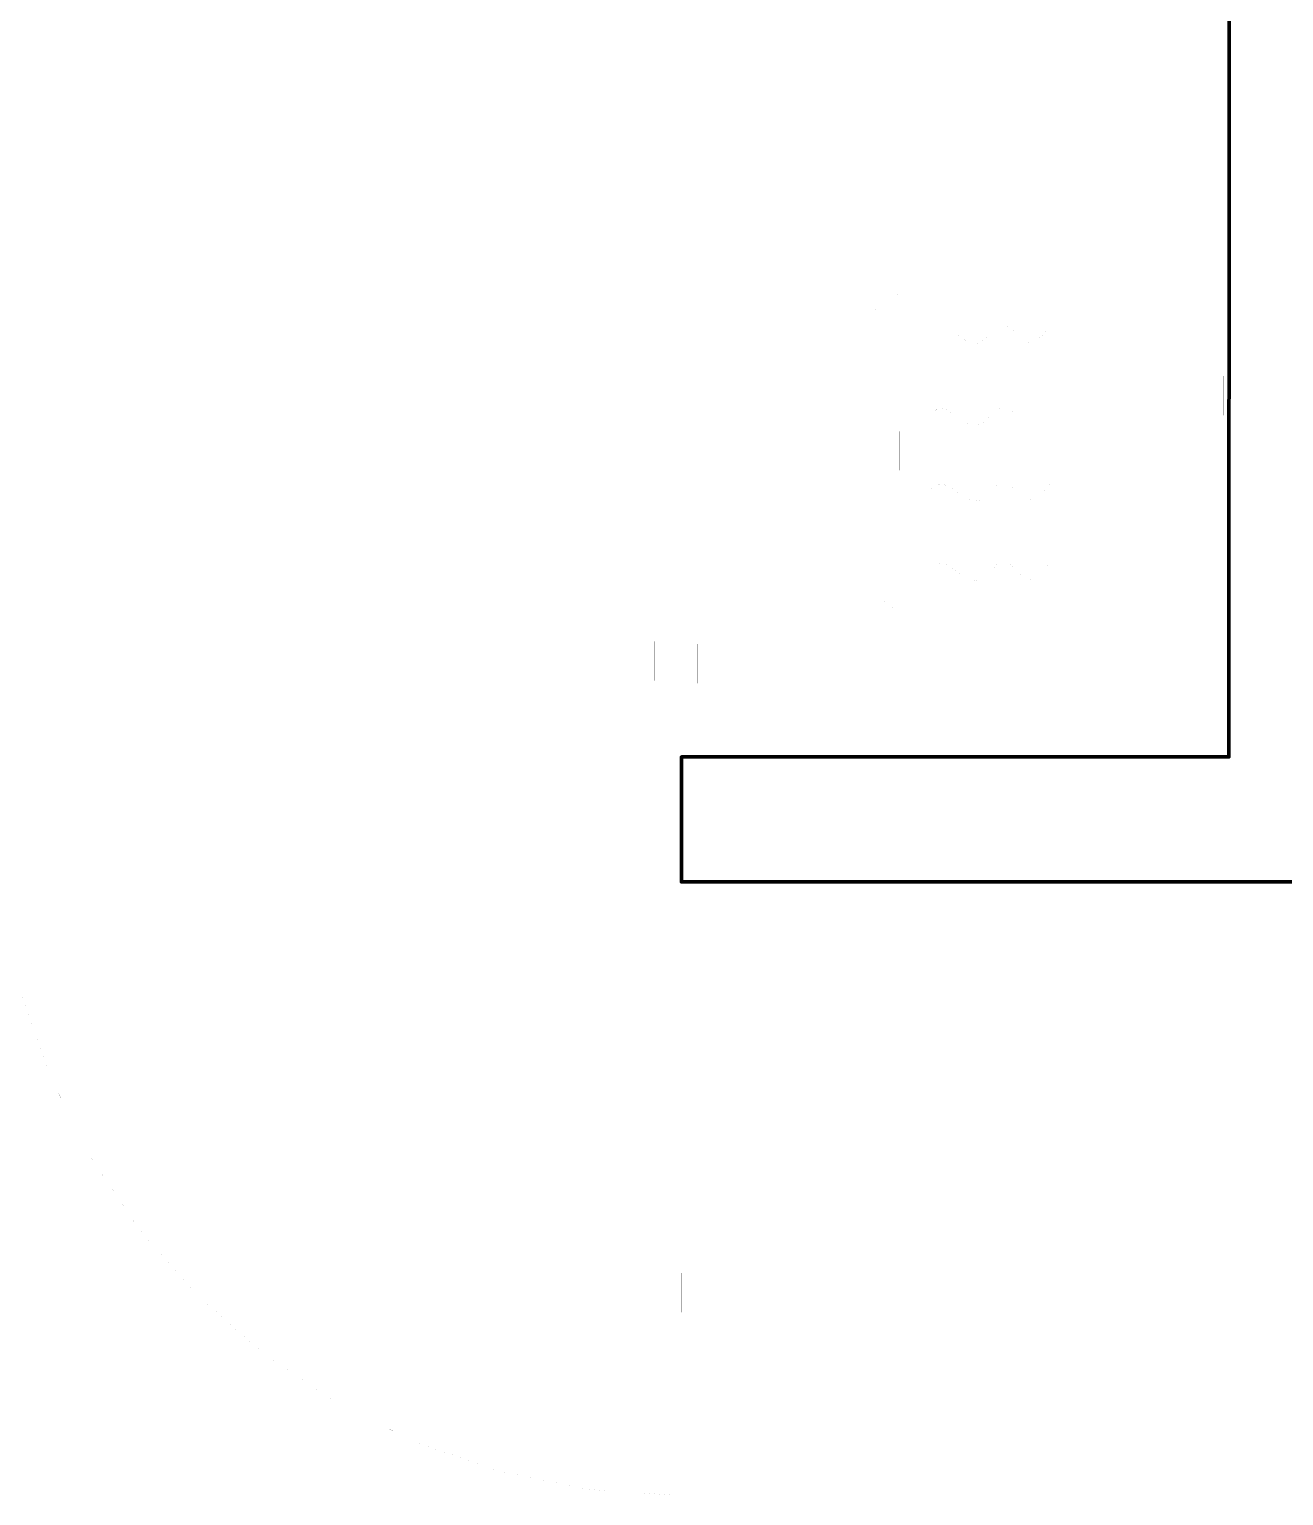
# Model space of a CAD drawing. Header units: metres. Extents: x -6.2 to 4.5, y -5 to 2.9.
# Drawn here: x -2.467 to -1.092, y -0.517 to 1.091 of the extents above; entities that cross this region are included whole.
import ezdxf

# ---------------------------------------------------------------- set-up
doc = ezdxf.new("R2010")
doc.units = ezdxf.units.M
doc.header["$LTSCALE"] = 10
doc.layers.get('0').update_dxf_attribs({"linetype": 'CONTINUOUS', "lineweight": 100})
for name, color, linetype, lineweight in [('doors', 1, 'CONTINUOUS', 100), ('kitchencabinets.us', 121, 'CONTINUOUS', 100), ('wallitems', 15, 'CONTINUOUS', 100), ('walls', 8, 'CONTINUOUS', 100)]:
    doc.layers.add(name, color=color, linetype=linetype, lineweight=lineweight)

# ---------------------------------------------------------------- blocks, each defined once
blk = doc.blocks.new('W-1-4')
at = {"color": 0, "const_width": 0.01}
for points in [[(-343.9, -113.4), (-343.9, -65.4)], [(-343.9, -65.4), (-286.6, -65.4)], [(-286.6, -65.4), (-229.3, -65.4)], [(-229.3, -65.4), (-172, -65.4)], [(-172, -65.4), (-114.6, -65.4)], [(-114.6, -65.4), (-57.3, -65.4)], [(-57.3, -65.4), (0, -65.4)], [(0, -65.4), (57.3, -65.4)], [(57.3, -65.4), (114.6, -65.4)], [(114.6, -65.4), (172, -65.4)], [(172, -65.4), (229.3, -65.4)], [(229.3, -65.4), (286.6, -65.4)], [(286.6, -65.4), (343.9, -65.4)], [(343.9, -65.4), (343.9, -113.4)], [(-343.9, -161.5), (-343.9, -113.4)], [(343.9, -113.4), (343.9, -161.5)], [(-343.9, -209.5), (-343.9, -161.5)], [(343.9, -161.5), (343.9, -209.5)], [(-343.9, -257.6), (-343.9, -209.5)], [(343.9, -209.5), (343.9, -257.6)], [(-138.8, -255.8), (-138.8, -255.8)], [(-138.8, -255.8), (-136.3, -257.8)], [(-49, -255.8), (-49, -255.8)], [(-49, -255.8), (-46.5, -257.8)], [(33.9, -255.8), (33.9, -255.8)], [(33.9, -255.8), (36.4, -257.8)], [(120.9, -255.8), (120.9, -255.8)], [(120.9, -255.8), (123.3, -257.8)], [(-343.9, -305.6), (-343.9, -257.6)], [(-136.3, -257.8), (-133.8, -259.8)], [(-133.8, -259.8), (-131.5, -261.8)], [(-131.5, -261.8), (-129.3, -263.8)], [(-129.3, -263.8), (-127.2, -265.8)], [(-127.2, -265.8), (-125.3, -267.8)], [(-125.3, -267.8), (-123.7, -269.8)], [(-123.7, -269.8), (-122.4, -271.8)], [(-122.4, -271.8), (-121.4, -273.9)], [(-46.5, -257.8), (-44.1, -259.8)], [(-44.1, -259.8), (-41.7, -261.8)], [(-41.7, -261.8), (-39.5, -263.8)], [(-39.5, -263.8), (-37.4, -265.8)], [(-37.4, -265.8), (-35.6, -267.8)], [(-35.6, -267.8), (-34, -269.8)], [(-34, -269.8), (-32.7, -271.8)], [(-32.7, -271.8), (-31.7, -273.9)], [(36.4, -257.8), (38.8, -259.8)], [(38.8, -259.8), (41.2, -261.8)], [(41.2, -261.8), (43.4, -263.8)], [(43.4, -263.8), (45.5, -265.8)], [(45.5, -265.8), (47.3, -267.8)], [(47.3, -267.8), (49, -269.8)], [(49, -269.8), (50.3, -271.8)], [(50.3, -271.8), (51.3, -273.9)], [(123.3, -257.8), (125.8, -259.8)], [(125.8, -259.8), (128.1, -261.8)], [(128.1, -261.8), (130.4, -263.8)], [(130.4, -263.8), (132.4, -265.8)], [(132.4, -265.8), (134.3, -267.8)], [(134.3, -267.8), (135.9, -269.8)], [(135.9, -269.8), (137.2, -271.8)], [(137.2, -271.8), (138.2, -273.9)], [(343.9, -257.6), (343.9, -305.6)], [(-126.6, -288.8), (-128.7, -291)], [(-124.7, -286.5), (-126.6, -288.8)], [(-123, -284.3), (-124.7, -286.5)], [(-121.7, -282.1), (-123, -284.3)], [(-120.9, -279.9), (-121.7, -282.1)], [(-121.4, -273.9), (-120.8, -275.9)], [(-120.6, -277.9), (-120.9, -279.9)], [(-120.8, -275.9), (-120.6, -277.9)], [(-36.9, -288.8), (-39, -291)], [(-34.9, -286.5), (-36.9, -288.8)], [(-33.2, -284.3), (-34.9, -286.5)], [(-31.9, -282.1), (-33.2, -284.3)], [(-31.1, -279.9), (-31.9, -282.1)], [(-31.7, -273.9), (-31.1, -275.9)], [(-31.1, -275.9), (-30.8, -277.9)], [(-30.8, -277.9), (-31.1, -279.9)], [(46.1, -288.8), (43.9, -291)], [(48, -286.5), (46.1, -288.8)], [(49.7, -284.3), (48, -286.5)], [(51, -282.1), (49.7, -284.3)], [(51.8, -279.9), (51, -282.1)], [(51.3, -273.9), (51.9, -275.9)], [(52.1, -277.9), (51.8, -279.9)], [(51.9, -275.9), (52.1, -277.9)], [(133, -288.8), (130.9, -291)], [(135, -286.5), (133, -288.8)], [(136.7, -284.3), (135, -286.5)], [(138, -282.1), (136.7, -284.3)], [(138.8, -279.9), (138, -282.1)], [(138.2, -273.9), (138.8, -275.9)], [(138.8, -275.9), (139, -277.9)], [(139, -277.9), (138.8, -279.9)], [(-139.2, -304.2), (-139.6, -306.4)], [(-138.3, -302), (-139.2, -304.2)], [(-136.9, -299.8), (-138.3, -302)], [(-135.1, -297.6), (-136.9, -299.8)], [(-133.1, -295.4), (-135.1, -297.6)], [(-130.9, -293.2), (-133.1, -295.4)], [(-128.7, -291), (-130.9, -293.2)], [(-49.5, -304.2), (-49.9, -306.4)], [(-48.5, -302), (-49.5, -304.2)], [(-47.1, -299.8), (-48.5, -302)], [(-45.3, -297.6), (-47.1, -299.8)], [(-43.3, -295.4), (-45.3, -297.6)], [(-41.2, -293.2), (-43.3, -295.4)], [(-39, -291), (-41.2, -293.2)], [(33.5, -304.2), (33, -306.4)], [(34.4, -302), (33.5, -304.2)], [(35.8, -299.8), (34.4, -302)], [(37.6, -297.6), (35.8, -299.8)], [(39.6, -295.4), (37.6, -297.6)], [(41.8, -293.2), (39.6, -295.4)], [(43.9, -291), (41.8, -293.2)], [(120.4, -304.2), (120, -306.4)], [(121.4, -302), (120.4, -304.2)], [(122.8, -299.8), (121.4, -302)], [(124.5, -297.6), (122.8, -299.8)], [(126.6, -295.4), (124.5, -297.6)], [(128.7, -293.2), (126.6, -295.4)], [(130.9, -291), (128.7, -293.2)], [(-343.9, -353.7), (-343.9, -305.6)], [(-139.6, -306.4), (-139.4, -308.7)], [(-139.4, -308.7), (-138.5, -310.9)], [(-138.5, -310.9), (-137.1, -313.2)], [(-137.1, -313.2), (-135.3, -315.5)], [(-135.3, -315.5), (-133.2, -317.7)], [(-133.2, -317.7), (-131, -320)], [(-131, -320), (-128.7, -322.3)], [(-49.9, -306.4), (-49.6, -308.7)], [(-49.6, -308.7), (-48.7, -310.9)], [(-48.7, -310.9), (-47.4, -313.2)], [(-47.4, -313.2), (-45.6, -315.5)], [(-45.6, -315.5), (-43.5, -317.7)], [(-43.5, -317.7), (-41.2, -320)], [(-41.2, -320), (-38.9, -322.3)], [(33, -306.4), (33.3, -308.7)], [(33.3, -308.7), (34.2, -310.9)], [(34.2, -310.9), (35.6, -313.2)], [(35.6, -313.2), (37.4, -315.5)], [(37.4, -315.5), (39.4, -317.7)], [(39.4, -317.7), (41.7, -320)], [(41.7, -320), (44, -322.3)], [(120, -306.4), (120.3, -308.7)], [(120.3, -308.7), (121.1, -310.9)], [(121.1, -310.9), (122.5, -313.2)], [(122.5, -313.2), (124.3, -315.5)], [(124.3, -315.5), (126.4, -317.7)], [(126.4, -317.7), (128.6, -320)], [(128.6, -320), (131, -322.3)], [(343.9, -305.6), (343.9, -353.7)], [(-128.7, -322.3), (-126.4, -324.7)], [(-126.4, -324.7), (-124.3, -327)], [(-124.3, -327), (-122.4, -329.4)], [(-122.4, -329.4), (-120.9, -331.8)], [(-120.9, -331.8), (-119.9, -334.2)], [(-119.9, -334.2), (-119.4, -337.9)], [(-38.9, -322.3), (-36.6, -324.7)], [(-36.6, -324.7), (-34.5, -327)], [(-34.5, -327), (-32.6, -329.4)], [(-32.6, -329.4), (-31.1, -331.8)], [(-31.1, -331.8), (-30.1, -334.2)], [(-30.1, -334.2), (-29.7, -337.9)], [(44, -322.3), (46.3, -324.7)], [(46.3, -324.7), (48.4, -327)], [(48.4, -327), (50.3, -329.4)], [(50.3, -329.4), (51.8, -331.8)], [(51.8, -331.8), (52.8, -334.2)], [(52.8, -334.2), (53.3, -337.9)], [(131, -322.3), (133.3, -324.7)], [(133.3, -324.7), (135.4, -327)], [(135.4, -327), (137.3, -329.4)], [(137.3, -329.4), (138.7, -331.8)], [(138.7, -331.8), (139.8, -334.2)], [(139.8, -334.2), (140.2, -337.9)], [(-126.2, -353.3), (-128.9, -357.2)], [(-123.7, -349.4), (-126.2, -353.3)], [(-121.5, -345.6), (-123.7, -349.4)], [(-120.1, -341.7), (-121.5, -345.6)], [(-119.4, -337.9), (-120.1, -341.7)], [(-36.5, -353.3), (-39.2, -357.2)], [(-33.9, -349.4), (-36.5, -353.3)], [(-31.8, -345.6), (-33.9, -349.4)], [(-30.3, -341.7), (-31.8, -345.6)], [(-29.7, -337.9), (-30.3, -341.7)], [(46.5, -353.3), (43.7, -357.2)], [(49, -349.4), (46.5, -353.3)], [(51.1, -345.6), (49, -349.4)], [(52.6, -341.7), (51.1, -345.6)], [(53.3, -337.9), (52.6, -341.7)], [(133.4, -353.3), (130.7, -357.2)], [(136, -349.4), (133.4, -353.3)], [(138.1, -345.6), (136, -349.4)], [(139.6, -341.7), (138.1, -345.6)], [(140.2, -337.9), (139.6, -341.7)], [(-343.9, -401.7), (-343.9, -353.7)], [(-136, -368.8), (-137.3, -372.5)], [(-134.1, -365), (-136, -368.8)], [(-131.6, -361.1), (-134.1, -365)], [(-128.9, -357.2), (-131.6, -361.1)], [(-46.3, -368.8), (-47.6, -372.5)], [(-44.3, -365), (-46.3, -368.8)], [(-41.9, -361.1), (-44.3, -365)], [(-39.2, -357.2), (-41.9, -361.1)], [(36.6, -368.8), (35.4, -372.5)], [(38.6, -365), (36.6, -368.8)], [(41, -361.1), (38.6, -365)], [(43.7, -357.2), (41, -361.1)], [(123.6, -368.8), (122.3, -372.5)], [(125.5, -365), (123.6, -368.8)], [(128, -361.1), (125.5, -365)], [(130.7, -357.2), (128, -361.1)], [(343.9, -353.7), (343.9, -401.7)], [(-137.3, -372.5), (-137.6, -376.2)], [(-137.6, -376.2), (-136.8, -379.8)], [(-136.8, -379.8), (-136.6, -380.4)], [(-136.6, -380.4), (-136.3, -381)], [(-136.3, -381), (-135.9, -381.6)], [(-135.9, -381.6), (-135.5, -382.2)], [(-135.5, -382.2), (-135.1, -382.8)], [(-135.1, -382.8), (-134.7, -383.4)], [(-134.7, -383.4), (-134.2, -384)], [(-134.2, -384), (-133.7, -384.6)], [(-133.7, -384.6), (-133.2, -385.2)], [(-133.2, -385.2), (-132.7, -385.8)], [(-132.7, -385.8), (-132.2, -386.4)], [(-47.6, -372.5), (-47.9, -376.2)], [(-47.9, -376.2), (-47.1, -379.8)], [(-47.1, -379.8), (-46.8, -380.4)], [(-46.8, -380.4), (-46.5, -381)], [(-46.5, -381), (-46.2, -381.6)], [(-46.2, -381.6), (-45.8, -382.2)], [(-45.8, -382.2), (-45.4, -382.8)], [(-45.4, -382.8), (-44.9, -383.4)], [(-44.9, -383.4), (-44.5, -384)], [(-44.5, -384), (-44, -384.6)], [(-44, -384.6), (-43.5, -385.2)], [(-43.5, -385.2), (-43, -385.8)], [(-43, -385.8), (-42.5, -386.4)], [(35.4, -372.5), (35, -376.2)], [(35, -376.2), (35.9, -379.8)], [(35.9, -379.8), (36.1, -380.4)], [(36.1, -380.4), (36.4, -381)], [(36.4, -381), (36.8, -381.6)], [(36.8, -381.6), (37.2, -382.2)], [(37.2, -382.2), (37.6, -382.8)], [(37.6, -382.8), (38, -383.4)], [(38, -383.4), (38.5, -384)], [(38.5, -384), (38.9, -384.6)], [(38.9, -384.6), (39.4, -385.2)], [(39.4, -385.2), (39.9, -385.8)], [(39.9, -385.8), (40.5, -386.4)], [(122.3, -372.5), (122, -376.2)], [(122, -376.2), (122.8, -379.8)], [(122.8, -379.8), (123.1, -380.4)], [(123.1, -380.4), (123.4, -381)], [(123.4, -381), (123.7, -381.6)], [(123.7, -381.6), (124.1, -382.2)], [(124.1, -382.2), (124.5, -382.8)], [(124.5, -382.8), (125, -383.4)], [(125, -383.4), (125.4, -384)], [(125.4, -384), (125.9, -384.6)], [(125.9, -384.6), (126.4, -385.2)], [(126.4, -385.2), (126.9, -385.8)], [(126.9, -385.8), (127.4, -386.4)], [(-343.9, -449.8), (-343.9, -401.7)], [(-132.2, -386.4), (-131.7, -387)], [(-42.5, -386.4), (-42, -387)], [(40.5, -386.4), (41, -387)], [(127.4, -386.4), (127.9, -387)], [(343.9, -401.7), (343.9, -449.8)], [(-195.1, -420.9), (-195.1, -420.9)], [(-195.1, -420.9), (-162.6, -420.9)], [(-175.2, -420.9), (-175.2, -420.9)], [(-175.2, -420.9), (-173.5, -423.4)], [(-173.5, -423.4), (-171.7, -425.9)], [(-171.7, -425.9), (-169.9, -428.4)], [(-169.9, -428.4), (-168.1, -430.9)], [(-168.1, -430.9), (-166.3, -433.4)], [(-166.3, -433.4), (-164.5, -435.9)], [(-162.6, -420.9), (-130.1, -420.9)], [(-130.1, -420.9), (-97.6, -420.9)], [(-97.6, -420.9), (-65, -420.9)], [(-65, -420.9), (-32.5, -420.9)], [(-32.5, -420.9), (0, -420.9)], [(0, -420.9), (32.5, -420.9)], [(32.5, -420.9), (65, -420.9)], [(65, -420.9), (97.6, -420.9)], [(97.6, -420.9), (130.1, -420.9)], [(130.1, -420.9), (162.6, -420.9)], [(162.6, -420.9), (195.1, -420.9)], [(166.3, -433.4), (164.5, -435.9)], [(168.1, -430.9), (166.3, -433.4)], [(169.9, -428.4), (168.1, -430.9)], [(171.7, -425.9), (169.9, -428.4)], [(173.5, -423.4), (171.7, -425.9)], [(175.2, -420.9), (173.5, -423.4)], [(175.2, -420.9), (175.2, -420.9)], [(-343.9, -497.8), (-343.9, -449.8)], [(-164.5, -435.9), (-162.7, -438.4)], [(-162.7, -438.4), (-160.9, -440.9)], [(-160.9, -440.9), (-159.1, -443.4)], [(-159.1, -443.4), (-157.4, -446)], [(-157.4, -446), (-155.6, -448.5)], [(-155.6, -448.5), (-153.8, -451)], [(155.6, -448.5), (153.8, -451)], [(157.4, -446), (155.6, -448.5)], [(159.1, -443.4), (157.4, -446)], [(160.9, -440.9), (159.1, -443.4)], [(162.7, -438.4), (160.9, -440.9)], [(164.5, -435.9), (162.7, -438.4)], [(343.9, -449.8), (343.9, -497.8)], [(-153.8, -451), (-153.8, -451)], [(-153.8, -451), (-141, -451)], [(-141, -451), (-128.2, -451)], [(-128.2, -451), (-115.3, -451)], [(-115.3, -451), (-102.5, -451)], [(-102.5, -451), (-89.7, -451)], [(-89.7, -451), (-76.9, -451)], [(-76.9, -451), (-64.1, -451)], [(-64.1, -451), (-51.3, -451)], [(-51.3, -451), (-38.4, -451)], [(-38.4, -451), (-25.6, -451)], [(-25.6, -451), (-12.8, -451)], [(-12.8, -451), (0, -451)], [(12.8, -451), (0, -451)], [(25.6, -451), (12.8, -451)], [(38.4, -451), (25.6, -451)], [(51.3, -451), (38.4, -451)], [(64.1, -451), (51.3, -451)], [(76.9, -451), (64.1, -451)], [(89.7, -451), (76.9, -451)], [(102.5, -451), (89.7, -451)], [(115.3, -451), (102.5, -451)], [(128.2, -451), (115.3, -451)], [(141, -451), (128.2, -451)], [(153.8, -451), (141, -451)], [(153.8, -451), (153.8, -451)], [(-343.9, -545.9), (-343.9, -497.8)], [(343.9, -497.8), (343.9, -545.9)], [(-343.9, -593.9), (-343.9, -545.9)], [(343.9, -545.9), (343.9, -593.9)], [(-343.9, -641.9), (-343.9, -593.9)], [(343.9, -593.9), (343.9, -641.9)], [(-286.6, -641.9), (-343.9, -641.9)], [(-229.3, -641.9), (-286.6, -641.9)], [(-253, -645.9), (-253, -641.9)], [(-253, -641.9), (-251, -641.9)], [(-251, -641.9), (-249, -641.9)], [(-249, -641.9), (-247, -641.9)], [(-247, -641.9), (-244.9, -641.9)], [(-244.9, -641.9), (-242.9, -641.9)], [(-242.9, -641.9), (-240.9, -641.9)], [(-240.9, -641.9), (-238.8, -641.9)], [(-238.8, -641.9), (-236.8, -641.9)], [(-236.8, -641.9), (-234.8, -641.9)], [(-234.8, -641.9), (-232.7, -641.9)], [(-232.7, -641.9), (-230.7, -641.9)], [(-230.7, -641.9), (-228.7, -641.9)], [(-172, -641.9), (-229.3, -641.9)], [(-228.7, -641.9), (-228.7, -644.2)], [(-114.6, -641.9), (-172, -641.9)], [(-57.3, -641.9), (-114.6, -641.9)], [(0, -641.9), (-57.3, -641.9)], [(57.3, -641.9), (0, -641.9)], [(114.6, -641.9), (57.3, -641.9)], [(172, -641.9), (114.6, -641.9)], [(229.3, -641.9), (172, -641.9)], [(228.7, -644.2), (228.7, -641.9)], [(228.7, -641.9), (230.7, -641.9)], [(286.6, -641.9), (229.3, -641.9)], [(230.7, -641.9), (232.7, -641.9)], [(232.7, -641.9), (234.8, -641.9)], [(234.8, -641.9), (236.8, -641.9)], [(236.8, -641.9), (238.8, -641.9)], [(238.8, -641.9), (240.9, -641.9)], [(240.9, -641.9), (242.9, -641.9)], [(242.9, -641.9), (244.9, -641.9)], [(244.9, -641.9), (247, -641.9)], [(247, -641.9), (249, -641.9)], [(249, -641.9), (251, -641.9)], [(251, -641.9), (253, -641.9)], [(253, -641.9), (253, -641.9)], [(253, -641.9), (253, -645.9)], [(253, -641.9), (253, -641.9)], [(253, -641.9), (253, -641.9)], [(253, -641.9), (253, -641.9)], [(253, -641.9), (253, -641.9)], [(253, -641.9), (253, -641.9)], [(253, -641.9), (253, -641.9)], [(253, -641.9), (253, -641.9)], [(253, -641.9), (253, -641.9)], [(253, -641.9), (253, -641.9)], [(253, -641.9), (253, -641.9)], [(253, -641.9), (253, -641.9)], [(253, -641.9), (253, -641.9)], [(253, -641.9), (253, -641.9)], [(253, -641.9), (253, -641.9)], [(343.9, -641.9), (286.6, -641.9)], [(343.9, -641.9), (343.9, -641.9)], [(343.9, -641.9), (343.9, -641.9)], [(343.9, -641.9), (343.9, -641.9)], [(-253, -649.9), (-253, -645.9)], [(-253, -653.8), (-253, -649.9)], [(-253, -657.8), (-253, -653.8)], [(-253, -661.7), (-253, -657.8)], [(-228.7, -644.2), (-228.7, -646.5)], [(-228.7, -646.5), (-228.7, -648.8)], [(-228.7, -648.8), (-228.7, -651.1)], [(-228.7, -651.1), (-228.7, -653.4)], [(-228.7, -653.4), (-228.7, -655.7)], [(-228.7, -655.7), (-228.7, -658)], [(-228.7, -658), (-228.7, -660.3)], [(228.7, -646.5), (228.7, -644.2)], [(228.7, -648.8), (228.7, -646.5)], [(228.7, -651.1), (228.7, -648.8)], [(228.7, -653.4), (228.7, -651.1)], [(228.7, -655.7), (228.7, -653.4)], [(228.7, -658), (228.7, -655.7)], [(228.7, -660.3), (228.7, -658)], [(253, -645.9), (253, -649.9)], [(253, -649.9), (253, -653.8)], [(253, -653.8), (253, -657.8)], [(253, -657.8), (253, -661.7)], [(-253, -665.7), (-253, -661.7)], [(-253, -669.6), (-253, -665.7)], [(-253, -673.6), (-253, -669.6)], [(-253, -677.5), (-253, -673.6)], [(-228.7, -660.3), (-228.7, -662.6)], [(-228.7, -662.6), (-228.7, -664.9)], [(-228.7, -664.9), (-228.7, -667.2)], [(-228.7, -667.2), (-228.7, -669.5)], [(-228.7, -669.5), (-209.6, -669.5)], [(-209.6, -669.5), (-190.5, -669.5)], [(-190.5, -669.5), (-171.5, -669.5)], [(-171.5, -669.5), (-152.4, -669.5)], [(-152.4, -669.5), (-133.4, -669.5)], [(-133.4, -669.5), (-114.3, -669.5)], [(-114.3, -669.5), (-95.3, -669.5)], [(-95.3, -669.5), (-76.2, -669.5)], [(-76.2, -669.5), (-57.2, -669.5)], [(-57.2, -669.5), (-38.1, -669.5)], [(-38.1, -669.5), (-19.1, -669.5)], [(-19.1, -669.5), (0, -669.5)], [(0, -669.5), (19.1, -669.5)], [(19.1, -669.5), (38.1, -669.5)], [(38.1, -669.5), (57.2, -669.5)], [(57.2, -669.5), (76.2, -669.5)], [(76.2, -669.5), (95.3, -669.5)], [(95.3, -669.5), (114.3, -669.5)], [(114.3, -669.5), (133.4, -669.5)], [(133.4, -669.5), (152.4, -669.5)], [(152.4, -669.5), (171.5, -669.5)], [(171.5, -669.5), (190.5, -669.5)], [(190.5, -669.5), (209.6, -669.5)], [(209.6, -669.5), (228.7, -669.5)], [(228.7, -662.6), (228.7, -660.3)], [(228.7, -664.9), (228.7, -662.6)], [(228.7, -667.2), (228.7, -664.9)], [(228.7, -669.5), (228.7, -667.2)], [(253, -661.7), (253, -665.7)], [(253, -665.7), (253, -669.6)], [(253, -669.6), (253, -673.6)], [(253, -673.6), (253, -677.5)], [(-253, -681.5), (-253, -677.5)], [(-253, -685.4), (-253, -681.5)], [(-253, -689.4), (-253, -685.4)], [(-232, -689.4), (-253, -689.4)], [(-210.9, -689.4), (-232, -689.4)], [(-189.8, -689.4), (-210.9, -689.4)], [(-168.7, -689.4), (-189.8, -689.4)], [(-147.6, -689.4), (-168.7, -689.4)], [(-126.5, -689.4), (-147.6, -689.4)], [(-105.4, -689.4), (-126.5, -689.4)], [(-84.3, -689.4), (-105.4, -689.4)], [(-63.3, -689.4), (-84.3, -689.4)], [(-42.2, -689.4), (-63.3, -689.4)], [(-21.1, -689.4), (-42.2, -689.4)], [(0, -689.4), (-21.1, -689.4)], [(21.1, -689.4), (0, -689.4)], [(42.2, -689.4), (21.1, -689.4)], [(63.3, -689.4), (42.2, -689.4)], [(84.3, -689.4), (63.3, -689.4)], [(105.4, -689.4), (84.3, -689.4)], [(126.5, -689.4), (105.4, -689.4)], [(147.6, -689.4), (126.5, -689.4)], [(168.7, -689.4), (147.6, -689.4)], [(189.8, -689.4), (168.7, -689.4)], [(210.9, -689.4), (189.8, -689.4)], [(232, -689.4), (210.9, -689.4)], [(253, -689.4), (232, -689.4)], [(253, -677.5), (253, -681.5)], [(253, -681.5), (253, -685.4)], [(253, -685.4), (253, -689.4)]]:
    blk.add_lwpolyline(points, dxfattribs=at)
blk = doc.blocks.new('W-1-6')
at = {"color": 0}
for points, const_width in [([(-273.2, 743.2), (-375, 750)], 0.01), ([(-375, 750), (-375, 687.5)], 0.01), ([(-175.6, 723.2), (-273.2, 743.2)], 0.01), ([(-375, 731.2), (-375, 731.2)], 0.03), ([(-375, 731.2), (-375, 725)], 0.03), ([(-375, 725), (-375, 718.7)], 0.03), ([(-375, 718.7), (-375, 712.5)], 0.03), ([(-375, 712.5), (-375, 706.2)], 0.03), ([(-83, 691.1), (-175.6, 723.2)], 0.01), ([(-375, 706.2), (-375, 700)], 0.03), ([(-375, 700), (-375, 693.7)], 0.03), ([(-375, 693.7), (-375, 687.5)], 0.03), ([(-375, 687.5), (-375, 681.2)], 0.03), ([(-375, 687.5), (-375, 625)], 0.01), ([(-375, 681.2), (-375, 675)], 0.03), ([(3.6, 647.6), (-83, 691.1)], 0.01), ([(-375, 675), (-375, 668.7)], 0.03), ([(-375, 668.7), (-375, 662.5)], 0.03), ([(-375, 662.5), (-375, 656.2)], 0.03), ([(83.4, 593.8), (3.6, 647.6)], 0.01), ([(-375, 625), (-375, 562.5)], 0.01), ([(155.4, 530.4), (83.4, 593.8)], 0.01), ([(-375, 562.5), (-375, 500)], 0.01), ([(218.8, 458.4), (155.4, 530.4)], 0.01), ([(-375, 500), (-375, 437.5)], 0.01), ([(272.6, 378.6), (218.8, 458.4)], 0.01), ([(-375, 437.5), (-375, 375)], 0.01), ([(-375, 375), (-375, 312.5)], 0.01), ([(316.1, 292), (272.6, 378.6)], 0.01), ([(-375, 312.5), (-375, 250)], 0.01), ([(348.2, 199.4), (316.1, 292)], 0.01), ([(-375, 250), (-375, 187.5)], 0.01), ([(368.2, 101.8), (348.2, 199.4)], 0.01), ([(-375, 187.5), (-375, 125)], 0.01), ([(-375, 125), (-375, 62.5)], 0.01), ([(375, 0), (368.2, 101.8)], 0.01), ([(-375, 93.8), (-375, 93.8)], 0.03), ([(-375, 93.8), (-375, 87.5)], 0.03), ([(-375, 87.5), (-375, 81.3)], 0.03), ([(-375, 81.3), (-375, 75)], 0.03), ([(-375, 75), (-375, 68.7)], 0.03), ([(-375, 68.7), (-375, 62.5)], 0.03), ([(-375, 62.5), (-375, 56.2)], 0.03), ([(-375, 62.5), (-375, 0)], 0.01), ([(-375, 56.2), (-375, 50)], 0.03), ([(-375, 50), (-375, 43.7)], 0.03), ([(-375, 43.7), (-375, 37.5)], 0.03), ([(-375, 37.5), (-375, 31.2)], 0.03), ([(-375, 31.2), (-375, 25)], 0.03), ([(-375, 25), (-375, 18.7)], 0.03), ([(375, 0), (375, 0)], 0.01)]:
    blk.add_lwpolyline(points, dxfattribs=dict(at, const_width=const_width))
blk = doc.blocks.new('F-1-18')
at = {"color": 0, "const_width": 0.01}
for points in [[(-850, 295), (-850, 295)], [(-850, 295), (-708.3, 295)], [(-850, 245.8), (-850, 295)], [(-850, 295), (-850, 295)], [(-850, 295), (-850, 295)], [(-708.3, 295), (-566.7, 295)], [(-566.7, 295), (-425, 295)], [(-425, 295), (-283.3, 295)], [(-283.3, 295), (-141.7, 295)], [(-141.7, 295), (0, 295)], [(0, 295), (141.7, 295)], [(141.7, 295), (283.3, 295)], [(283.3, 295), (425, 295)], [(425, 295), (566.7, 295)], [(566.7, 295), (708.3, 295)], [(708.3, 295), (850, 295)], [(850, 295), (850, 245.8)], [(-850, 271.4), (-850, 271.4)], [(-850, 271.4), (-708.3, 271.4)], [(-708.3, 271.4), (-566.7, 271.4)], [(-566.7, 271.4), (-425, 271.4)], [(-425, 271.4), (-283.3, 271.4)], [(-283.3, 271.4), (-141.7, 271.4)], [(-141.7, 271.4), (0, 271.4)], [(0, 271.4), (141.7, 271.4)], [(141.7, 271.4), (283.3, 271.4)], [(283.3, 271.4), (425, 271.4)], [(425, 271.4), (566.7, 271.4)], [(566.7, 271.4), (708.3, 271.4)], [(708.3, 271.4), (850, 271.4)], [(-850, 196.7), (-850, 245.8)], [(850, 245.8), (850, 196.7)], [(-850, 147.5), (-850, 196.7)], [(850, 196.7), (850, 147.5)], [(-850, 98.3), (-850, 147.5)], [(850, 147.5), (850, 98.3)], [(-850, 49.2), (-850, 98.3)], [(850, 98.3), (850, 49.2)], [(-850, 0), (-850, 49.2)], [(850, 49.2), (850, 0)], [(-850, -49.2), (-850, 0)], [(850, 0), (850, -49.2)], [(-850, -98.3), (-850, -49.2)], [(850, -49.2), (850, -98.3)], [(-850, -147.5), (-850, -98.3)], [(850, -98.3), (850, -147.5)], [(-850, -196.7), (-850, -147.5)], [(850, -147.5), (850, -196.7)], [(-850, -245.8), (-850, -196.7)], [(850, -196.7), (850, -245.8)], [(-850, -295), (-850, -245.8)], [(850, -245.8), (850, -295)], [(-708.3, -295), (-850, -295)], [(-566.7, -295), (-708.3, -295)], [(-425, -295), (-566.7, -295)], [(-283.3, -295), (-425, -295)], [(-141.7, -295), (-283.3, -295)], [(0, -295), (-141.7, -295)], [(141.7, -295), (0, -295)], [(283.3, -295), (141.7, -295)], [(425, -295), (283.3, -295)], [(566.7, -295), (425, -295)], [(708.3, -295), (566.7, -295)], [(850, -295), (708.3, -295)]]:
    blk.add_lwpolyline(points, dxfattribs=at)

msp = doc.modelspace()

# ---------------------------------------------------------------- linework, layer by layer
at = {"layer": 'walls'}
msp.add_lwpolyline([(4.468, 2.269), (4.218, 2.268), (4.218, 2.653), (0.788, 2.652), (0.788, 0.137), (0.484, 0.137), (0.484, 0.276), (0.658, 0.276), (0.658, 2.652), (-1.031, 2.652), (-1.032, 0.276), (-0.208, 0.276), (-0.208, 0.156), (-1.752, 0.156), (-1.752, 0.293), (-1.152, 0.293), (-1.151, 2.646), (-5.911, 2.645), (-5.911, 2.507), (-6.161, 2.507), (-6.161, 2.901), (-1.28, 2.902), (0.538, 2.902), (4.468, 2.903)], close=True, dxfattribs=at)

# ---------------------------------------------------------------- block references
at = {"layer": 'doors', "xscale": 0.001, "yscale": 0.001, "rotation": 179.98663099}
msp.add_blockref('W-1-6', (-2.1272, 0.2333), dxfattribs=at)
at = {"layer": 'kitchencabinets.us', "xscale": 0.001, "yscale": 0.001, "rotation": -90.00021046}
msp.add_blockref('F-1-18', (-1.4468, 1.7964), dxfattribs=at)
at = {"layer": 'wallitems', "xscale": 0.001, "yscale": 0.001, "rotation": -90.01339028}
msp.add_blockref('W-1-4', (-1.0921, 0.6268), dxfattribs=at)

doc.saveas('drawing.dxf')
